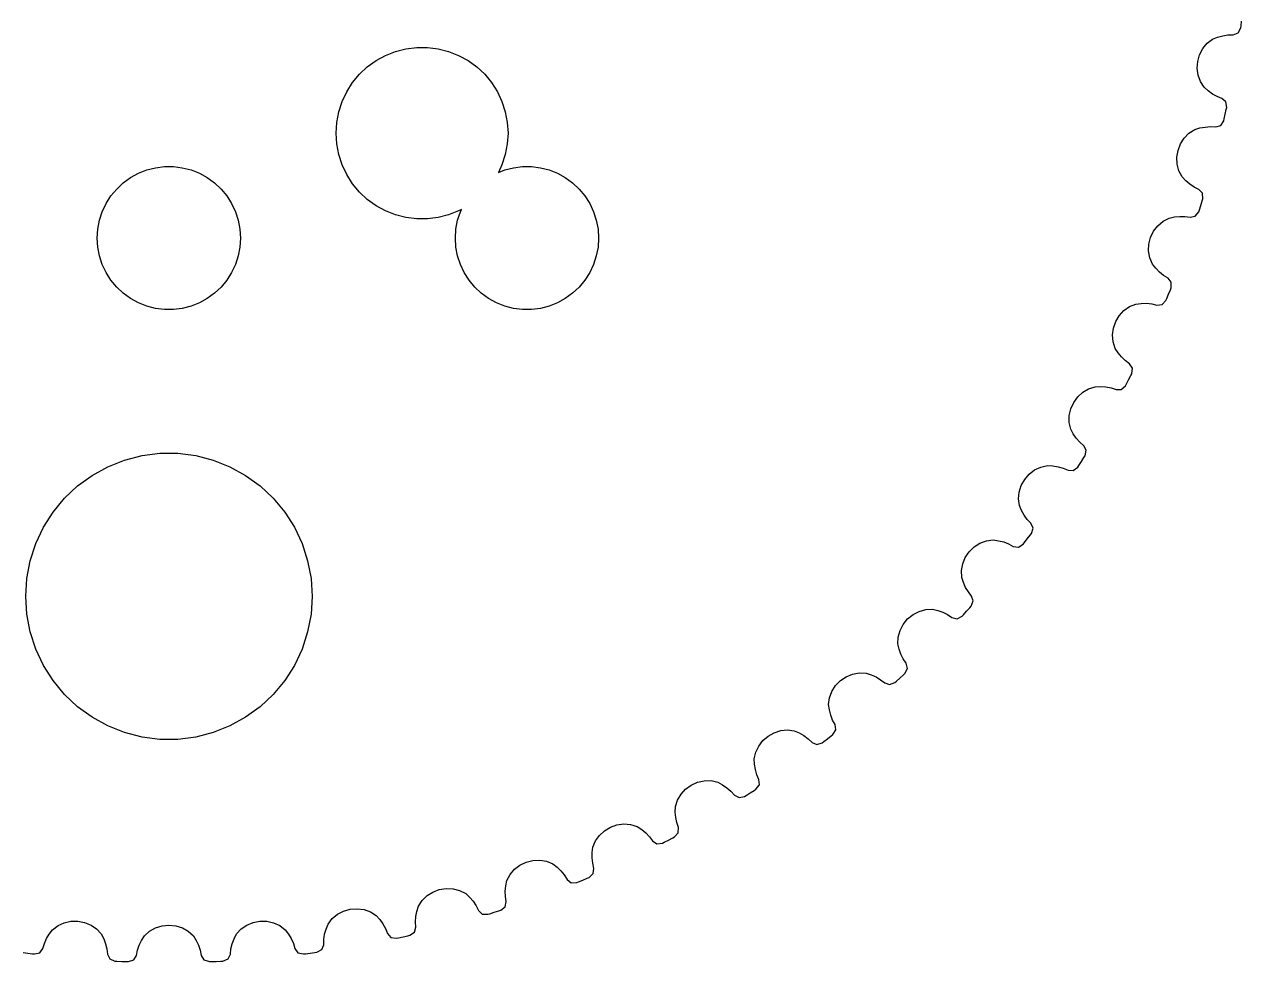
# Model space of a CAD drawing. Header units: metres. Extents: x -24 to 24, y 86 to 243.
# Drawn here: x -3.03 to 22.47, y 197.35 to 216.97 of the extents above; entities that cross this region are included whole.
import ezdxf

# ---------------------------------------------------------------- set-up
doc = ezdxf.new("R2010")
doc.units = ezdxf.units.M

msp = doc.modelspace()

# ---------------------------------------------------------------- linework, layer by layer
for p, q in [((22.4573, 216.944), (22.4704, 217.042)), ((21.9667, 216.708), (22.0743, 216.738)), ((22.0743, 216.738), (22.1835, 216.755)), ((22.1835, 216.755), (22.2937, 216.758)), ((22.2937, 216.758), (22.3953, 216.797)), ((22.3953, 216.797), (22.4514, 216.901)), ((22.4514, 216.901), (22.4573, 216.944)), ((4.96571, 216.465), (5.18997, 216.493)), ((5.18997, 216.493), (5.41602, 216.493)), ((5.41602, 216.493), (5.64027, 216.465)), ((21.6568, 216.467), (21.7477, 216.578)), ((21.7477, 216.578), (21.8618, 216.665)), ((21.8618, 216.665), (21.9667, 216.708)), ((4.3385, 216.217), (4.53659, 216.326)), ((4.53659, 216.326), (4.74677, 216.409)), ((4.74677, 216.409), (4.96571, 216.465)), ((5.64027, 216.465), (5.85922, 216.409)), ((5.85922, 216.409), (6.0694, 216.326)), ((6.0694, 216.326), (6.26749, 216.217)), ((21.5515, 216.2), (21.5908, 216.339)), ((21.5908, 216.339), (21.6568, 216.467)), ((3.99084, 215.929), (4.15562, 216.084)), ((4.15562, 216.084), (4.3385, 216.217)), ((6.26749, 216.217), (6.45035, 216.084)), ((6.45035, 216.084), (6.61514, 215.929)), ((21.5407, 216.055), (21.5515, 216.2)), ((21.559, 215.913), (21.5407, 216.055)), ((3.72565, 215.564), (3.84676, 215.755)), ((3.84676, 215.755), (3.99084, 215.929)), ((6.61514, 215.929), (6.75922, 215.755)), ((6.75922, 215.755), (6.88034, 215.564)), ((21.6066, 215.778), (21.559, 215.913)), ((21.6839, 215.657), (21.6066, 215.778)), ((3.62939, 215.36), (3.72565, 215.564)), ((6.88034, 215.564), (6.97659, 215.36)), ((21.768, 215.581), (21.6839, 215.657)), ((21.8588, 215.516), (21.768, 215.581)), ((21.9557, 215.462), (21.8588, 215.516)), ((3.55954, 215.145), (3.62939, 215.36)), ((6.97659, 215.36), (7.04645, 215.145)), ((22.058, 215.422), (21.9557, 215.462)), ((22.1402, 215.35), (22.058, 215.422)), ((22.1573, 215.233), (22.1402, 215.35)), ((22.1483, 215.191), (22.1573, 215.233)), ((3.51718, 214.923), (3.55954, 215.145)), ((7.04645, 215.145), (7.08879, 214.923)), ((22.0309, 214.857), (22.0959, 214.956)), ((22.0959, 214.956), (22.1055, 214.998)), ((22.1055, 214.998), (22.1271, 215.095)), ((22.1271, 215.095), (22.1483, 215.191)), ((3.50299, 214.697), (3.51718, 214.923)), ((7.08879, 214.923), (7.103, 214.697)), ((21.3667, 214.695), (21.4879, 214.772)), ((21.4879, 214.772), (21.5962, 214.806)), ((21.5962, 214.806), (21.7059, 214.826)), ((21.7059, 214.826), (21.8162, 214.834)), ((21.8162, 214.834), (21.9263, 214.827)), ((21.9263, 214.827), (22.0309, 214.857)), ((3.51718, 214.471), (3.50299, 214.697)), ((3.55954, 214.249), (3.51718, 214.471)), ((7.08879, 214.471), (7.04645, 214.249)), ((7.103, 214.697), (7.08879, 214.471)), ((21.1383, 214.336), (21.1896, 214.472)), ((21.1896, 214.472), (21.2665, 214.593)), ((21.2665, 214.593), (21.3667, 214.695)), ((3.62939, 214.034), (3.55954, 214.249)), ((7.04645, 214.249), (6.97659, 214.034)), ((21.1149, 214.193), (21.1383, 214.336)), ((21.1207, 214.049), (21.1149, 214.193)), ((-0.463516, 213.927), (-0.281067, 213.973)), ((-0.281067, 213.973), (-0.094177, 213.997)), ((-0.094177, 213.997), (0.094177, 213.997)), ((0.094177, 213.997), (0.281067, 213.973)), ((0.281067, 213.973), (0.463516, 213.927)), ((3.72565, 213.83), (3.62939, 214.034)), ((6.97659, 214.034), (6.90054, 213.873)), ((7.03647, 213.927), (7.21892, 213.973)), ((7.21892, 213.973), (7.40581, 213.997)), ((7.40581, 213.997), (7.59418, 213.997)), ((7.59418, 213.997), (7.78107, 213.973)), ((7.78107, 213.973), (7.96352, 213.927)), ((21.1564, 213.911), (21.1207, 214.049)), ((-0.956131, 213.656), (-0.803726, 213.766)), ((-0.803726, 213.766), (-0.638657, 213.857)), ((-0.638657, 213.857), (-0.463516, 213.927)), ((0.463516, 213.927), (0.638657, 213.857)), ((0.638657, 213.857), (0.803726, 213.766)), ((0.803726, 213.766), (0.956131, 213.656)), ((3.84676, 213.639), (3.72565, 213.83)), ((6.90054, 213.873), (7.03647, 213.927)), ((7.96352, 213.927), (8.13866, 213.857)), ((8.13866, 213.857), (8.30373, 213.766)), ((8.30373, 213.766), (8.45613, 213.656)), ((21.2229, 213.783), (21.1564, 213.911)), ((21.3, 213.7), (21.2229, 213.783)), ((21.3848, 213.628), (21.3, 213.7)), ((-1.21352, 213.382), (-1.09344, 213.527)), ((-1.09344, 213.527), (-0.956131, 213.656)), ((0.956131, 213.656), (1.09344, 213.527)), ((1.09344, 213.527), (1.21352, 213.382)), ((3.99084, 213.465), (3.84676, 213.639)), ((4.15562, 213.31), (3.99084, 213.465)), ((8.45613, 213.656), (8.59344, 213.527)), ((8.59344, 213.527), (8.71352, 213.382)), ((21.4767, 213.566), (21.3848, 213.628)), ((21.5751, 213.517), (21.4767, 213.566)), ((21.6506, 213.438), (21.5751, 213.517)), ((21.6575, 213.32), (21.6506, 213.438)), ((-1.39465, 213.052), (-1.31445, 213.223)), ((-1.31445, 213.223), (-1.21352, 213.382)), ((1.21352, 213.382), (1.31445, 213.223)), ((1.31445, 213.223), (1.39465, 213.052)), ((4.3385, 213.177), (4.15562, 213.31)), ((4.53659, 213.068), (4.3385, 213.177)), ((8.71352, 213.382), (8.81445, 213.223)), ((8.81445, 213.223), (8.89465, 213.052)), ((21.5854, 213.09), (21.6153, 213.185)), ((21.6153, 213.185), (21.6449, 213.279)), ((21.6449, 213.279), (21.6575, 213.32)), ((-1.45287, 212.873), (-1.39465, 213.052)), ((1.39465, 213.052), (1.45287, 212.873)), ((4.74677, 212.985), (4.53659, 213.068)), ((4.96571, 212.929), (4.74677, 212.985)), ((5.18997, 212.901), (4.96571, 212.929)), ((5.64027, 212.929), (5.41602, 212.901)), ((5.85922, 212.985), (5.64027, 212.929)), ((6.0694, 213.068), (5.85922, 212.985)), ((6.04712, 212.873), (6.10533, 213.052)), ((6.1281, 213.101), (6.0694, 213.068)), ((6.10533, 213.052), (6.1281, 213.101)), ((8.89465, 213.052), (8.95287, 212.873)), ((20.823, 212.853), (20.9505, 212.919)), ((20.9505, 212.919), (21.0613, 212.943)), ((21.0613, 212.943), (21.1724, 212.954)), ((21.1724, 212.954), (21.2829, 212.952)), ((21.2829, 212.952), (21.392, 212.936)), ((21.392, 212.936), (21.4989, 212.957)), ((21.4989, 212.957), (21.5723, 213.05)), ((21.5723, 213.05), (21.5854, 213.09)), ((-1.5, 212.5), (-1.48816, 212.688)), ((-1.48816, 212.688), (-1.45287, 212.873)), ((1.45287, 212.873), (1.48816, 212.688)), ((1.48816, 212.688), (1.5, 212.5)), ((5.41602, 212.901), (5.18997, 212.901)), ((6, 212.5), (6.01183, 212.688)), ((6.01183, 212.688), (6.04712, 212.873)), ((8.95287, 212.873), (8.98816, 212.688)), ((8.98816, 212.688), (9, 212.5)), ((20.6272, 212.646), (20.7143, 212.76)), ((20.7143, 212.76), (20.823, 212.853)), ((-1.48816, 212.312), (-1.5, 212.5)), ((1.5, 212.5), (1.48816, 212.312)), ((6.01183, 212.312), (6, 212.5)), ((9, 212.5), (8.98816, 212.312)), ((20.5285, 212.375), (20.5642, 212.515)), ((20.5642, 212.515), (20.6272, 212.646)), ((-1.45287, 212.127), (-1.48816, 212.312)), ((1.48816, 212.312), (1.45287, 212.127)), ((6.04712, 212.127), (6.01183, 212.312)), ((8.98816, 212.312), (8.95287, 212.127)), ((20.5217, 212.231), (20.5285, 212.375)), ((20.5452, 212.09), (20.5217, 212.231)), ((-1.39465, 211.948), (-1.45287, 212.127)), ((-1.31445, 211.777), (-1.39465, 211.948)), ((1.39465, 211.948), (1.31445, 211.777)), ((1.45287, 212.127), (1.39465, 211.948)), ((6.10533, 211.948), (6.04712, 212.127)), ((6.18553, 211.777), (6.10533, 211.948)), ((8.89465, 211.948), (8.81445, 211.777)), ((8.95287, 212.127), (8.89465, 211.948)), ((20.6003, 211.957), (20.5452, 212.09)), ((20.6698, 211.868), (20.6003, 211.957)), ((-1.21352, 211.618), (-1.31445, 211.777)), ((1.31445, 211.777), (1.21352, 211.618)), ((6.28647, 211.618), (6.18553, 211.777)), ((8.81445, 211.777), (8.71352, 211.618)), ((20.748, 211.788), (20.6698, 211.868)), ((20.8342, 211.719), (20.748, 211.788)), ((20.9279, 211.661), (20.8342, 211.719)), ((20.9963, 211.576), (20.9279, 211.661)), ((-1.09344, 211.473), (-1.21352, 211.618)), ((-0.956131, 211.344), (-1.09344, 211.473)), ((1.09344, 211.473), (0.956131, 211.344)), ((1.21352, 211.618), (1.09344, 211.473)), ((6.40654, 211.473), (6.28647, 211.618)), ((6.54385, 211.344), (6.40654, 211.473)), ((8.59344, 211.473), (8.45613, 211.344)), ((8.71352, 211.618), (8.59344, 211.473)), ((20.9391, 211.327), (20.9767, 211.418)), ((20.9767, 211.418), (20.9928, 211.458)), ((20.9928, 211.458), (20.9963, 211.576)), ((-0.803726, 211.234), (-0.956131, 211.344)), ((-0.638657, 211.143), (-0.803726, 211.234)), ((-0.463516, 211.073), (-0.638657, 211.143)), ((0.638657, 211.143), (0.463516, 211.073)), ((0.803726, 211.234), (0.638657, 211.143)), ((0.956131, 211.344), (0.803726, 211.234)), ((6.69626, 211.234), (6.54385, 211.344)), ((6.86133, 211.143), (6.69626, 211.234)), ((7.03647, 211.073), (6.86133, 211.143)), ((8.13866, 211.143), (7.96352, 211.073)), ((8.30373, 211.234), (8.13866, 211.143)), ((8.45613, 211.344), (8.30373, 211.234)), ((20.2537, 211.12), (20.3661, 211.134)), ((20.3661, 211.134), (20.4778, 211.136)), ((20.4778, 211.136), (20.5876, 211.124)), ((20.8032, 211.11), (20.8844, 211.196)), ((20.8844, 211.196), (20.901, 211.235)), ((20.901, 211.235), (20.9391, 211.327)), ((-0.281067, 211.027), (-0.463516, 211.073)), ((-0.094177, 211.003), (-0.281067, 211.027)), ((0.094177, 211.003), (-0.094177, 211.003)), ((0.281067, 211.027), (0.094177, 211.003)), ((0.463516, 211.073), (0.281067, 211.027)), ((7.21892, 211.027), (7.03647, 211.073)), ((7.40581, 211.003), (7.21892, 211.027)), ((7.59418, 211.003), (7.40581, 211.003)), ((7.78107, 211.027), (7.59418, 211.003)), ((7.96352, 211.073), (7.78107, 211.027)), ((19.8336, 210.751), (19.9077, 210.876)), ((19.9077, 210.876), (20.0045, 210.983)), ((20.0045, 210.983), (20.1209, 211.066)), ((20.1209, 211.066), (20.2537, 211.12)), ((20.5876, 211.124), (20.6949, 211.098)), ((20.6949, 211.098), (20.8032, 211.11)), ((19.7858, 210.615), (19.8336, 210.751)), ((19.7664, 210.472), (19.7858, 210.615)), ((19.7776, 210.329), (19.7664, 210.472)), ((19.8209, 210.192), (19.7776, 210.329)), ((19.8824, 210.097), (19.8209, 210.192)), ((19.9533, 210.011), (19.8824, 210.097)), ((20.0331, 209.935), (19.9533, 210.011)), ((20.1215, 209.869), (20.0331, 209.935)), ((20.1822, 209.778), (20.1215, 209.869)), ((20.1035, 209.535), (20.149, 209.623)), ((20.149, 209.623), (20.1685, 209.661)), ((20.1685, 209.661), (20.1822, 209.778)), ((19.1425, 209.273), (19.2657, 209.346)), ((19.2657, 209.346), (19.4027, 209.389)), ((19.4027, 209.389), (19.5159, 209.393)), ((19.5159, 209.393), (19.6272, 209.385)), ((19.6272, 209.385), (19.7357, 209.363)), ((19.7357, 209.363), (19.8403, 209.329)), ((19.9492, 209.331), (20.0376, 209.409)), ((20.0376, 209.409), (20.0576, 209.447)), ((20.0576, 209.447), (20.1035, 209.535)), ((18.9521, 209.058), (19.0368, 209.176)), ((19.0368, 209.176), (19.1425, 209.273)), ((19.8403, 209.329), (19.9492, 209.331)), ((18.8608, 208.785), (18.8925, 208.926)), ((18.8925, 208.926), (18.9521, 209.058)), ((18.8595, 208.642), (18.8608, 208.785)), ((18.8907, 208.502), (18.8595, 208.642)), ((18.9437, 208.402), (18.8907, 208.502)), ((19.0068, 208.31), (18.9437, 208.402)), ((19.0797, 208.227), (19.0068, 208.31)), ((19.1619, 208.154), (19.0797, 208.227)), ((19.2146, 208.058), (19.1619, 208.154)), ((-1.27733, 207.714), (-0.927048, 207.853)), ((-0.927048, 207.853), (-0.562134, 207.947)), ((-0.562134, 207.947), (-0.18837, 207.994)), ((-0.18837, 207.994), (0.18837, 207.994)), ((0.18837, 207.994), (0.562134, 207.947)), ((0.562134, 207.947), (0.927048, 207.853)), ((0.927048, 207.853), (1.27733, 207.714)), ((19.0616, 207.739), (19.1149, 207.822)), ((19.1149, 207.822), (19.1678, 207.906)), ((19.1678, 207.906), (19.1906, 207.942)), ((19.1906, 207.942), (19.2146, 208.058)), ((-1.60747, 207.533), (-1.27733, 207.714)), ((1.27733, 207.714), (1.60747, 207.533)), ((18.0209, 207.558), (18.1347, 207.646)), ((18.1347, 207.646), (18.2638, 207.707)), ((18.2638, 207.707), (18.4041, 207.738)), ((18.4041, 207.738), (18.5172, 207.733)), ((18.5172, 207.733), (18.6274, 207.714)), ((18.6274, 207.714), (18.7335, 207.683)), ((18.7335, 207.683), (18.8347, 207.64)), ((18.8347, 207.64), (18.9434, 207.632)), ((18.9434, 207.632), (19.0383, 207.703)), ((19.0383, 207.703), (19.0616, 207.739)), ((-2.1869, 207.054), (-1.91226, 207.312)), ((-1.91226, 207.312), (-1.60747, 207.533)), ((1.60747, 207.533), (1.91226, 207.312)), ((1.91226, 207.312), (2.1869, 207.054)), ((17.8116, 207.184), (17.8554, 207.321)), ((17.8554, 207.321), (17.9263, 207.448)), ((17.9263, 207.448), (18.0209, 207.558)), ((-2.42705, 206.763), (-2.1869, 207.054)), ((2.1869, 207.054), (2.42705, 206.763)), ((17.7978, 207.042), (17.8116, 207.184)), ((17.8167, 206.9), (17.7978, 207.042)), ((17.8607, 206.795), (17.8167, 206.9)), ((17.9156, 206.698), (17.8607, 206.795)), ((-2.62891, 206.445), (-2.42705, 206.763)), ((2.42705, 206.763), (2.62891, 206.445)), ((17.9809, 206.609), (17.9156, 206.698)), ((18.0565, 206.529), (17.9809, 206.609)), ((-2.78932, 206.104), (-2.62891, 206.445)), ((2.62891, 206.445), (2.78932, 206.104)), ((18.0408, 206.281), (18.0667, 206.316)), ((18.1006, 206.429), (18.0565, 206.529)), ((18.0667, 206.316), (18.1006, 206.429)), ((-2.90575, 205.746), (-2.78932, 206.104)), ((2.78932, 206.104), (2.90575, 205.746)), ((16.7641, 205.933), (16.8679, 206.034)), ((16.8679, 206.034), (16.989, 206.112)), ((16.989, 206.112), (17.1229, 206.162)), ((17.1229, 206.162), (17.2654, 206.181)), ((17.2654, 206.181), (17.3776, 206.165)), ((17.3776, 206.165), (17.4857, 206.138)), ((17.4857, 206.138), (17.5888, 206.098)), ((17.5888, 206.098), (17.6858, 206.045)), ((17.6858, 206.045), (17.7934, 206.029)), ((17.7934, 206.029), (17.8941, 206.091)), ((17.8941, 206.091), (17.9204, 206.125)), ((17.9204, 206.125), (17.9808, 206.203)), ((17.9808, 206.203), (18.0408, 206.281)), ((16.6269, 205.681), (16.6824, 205.813)), ((16.6824, 205.813), (16.7641, 205.933)), ((-2.97633, 205.376), (-2.90575, 205.746)), ((2.90575, 205.746), (2.97633, 205.376)), ((16.6008, 205.54), (16.6269, 205.681)), ((16.6071, 205.397), (16.6008, 205.54)), ((-3, 205), (-2.97633, 205.376)), ((2.97633, 205.376), (3, 205)), ((16.6419, 205.289), (16.6071, 205.397)), ((16.688, 205.187), (16.6419, 205.289)), ((16.7454, 205.093), (16.688, 205.187)), ((16.8137, 205.006), (16.7454, 205.093)), ((-2.97633, 204.624), (-3, 205)), ((3, 205), (2.97633, 204.624)), ((16.7099, 204.688), (16.7765, 204.761)), ((16.7765, 204.761), (16.8052, 204.793)), ((16.8052, 204.793), (16.8489, 204.903)), ((16.8489, 204.903), (16.8137, 205.006)), ((-2.90575, 204.254), (-2.97633, 204.624)), ((2.97633, 204.624), (2.90575, 204.254)), ((15.3825, 204.413), (15.4743, 204.526)), ((15.4743, 204.526), (15.5866, 204.617)), ((15.5866, 204.617), (15.7139, 204.684)), ((15.7139, 204.684), (15.8517, 204.723)), ((15.8517, 204.723), (15.9953, 204.729)), ((15.9953, 204.729), (16.1057, 204.704)), ((16.1057, 204.704), (16.211, 204.666)), ((16.211, 204.666), (16.3102, 204.618)), ((16.3102, 204.618), (16.4023, 204.557)), ((16.4023, 204.557), (16.508, 204.531)), ((16.508, 204.531), (16.6138, 204.584)), ((16.6138, 204.584), (16.6429, 204.615)), ((16.6429, 204.615), (16.7099, 204.688)), ((-2.78932, 203.896), (-2.90575, 204.254)), ((2.90575, 204.254), (2.78932, 203.896)), ((15.2773, 204.148), (15.3156, 204.286)), ((15.3156, 204.286), (15.3825, 204.413)), ((15.2712, 204.005), (15.2773, 204.148)), ((15.2964, 203.894), (15.2712, 204.005)), ((-2.62891, 203.555), (-2.78932, 203.896)), ((2.78932, 203.896), (2.62891, 203.555)), ((15.3335, 203.789), (15.2964, 203.894)), ((15.3824, 203.69), (15.3335, 203.789)), ((-2.42705, 203.237), (-2.62891, 203.555)), ((2.62891, 203.555), (2.42705, 203.237)), ((15.4429, 203.598), (15.3824, 203.69)), ((15.4159, 203.386), (15.469, 203.492)), ((15.469, 203.492), (15.4429, 203.598)), ((-2.1869, 202.946), (-2.42705, 203.237)), ((2.42705, 203.237), (2.1869, 202.946)), ((13.9655, 203.132), (14.0668, 203.236)), ((14.0668, 203.236), (14.1866, 203.318)), ((14.1866, 203.318), (14.3193, 203.373)), ((14.3193, 203.373), (14.4599, 203.399)), ((14.4599, 203.399), (14.6034, 203.393)), ((14.6034, 203.393), (14.7112, 203.358)), ((14.7112, 203.358), (14.8129, 203.312)), ((14.8129, 203.312), (14.9074, 203.255)), ((14.9074, 203.255), (14.9939, 203.186)), ((15.2387, 203.223), (15.3118, 203.29)), ((15.3118, 203.29), (15.3845, 203.357)), ((15.3845, 203.357), (15.4159, 203.386)), ((13.8376, 202.877), (13.8878, 203.011)), ((13.8878, 203.011), (13.9655, 203.132)), ((14.9939, 203.186), (15.097, 203.151)), ((15.097, 203.151), (15.207, 203.195)), ((15.207, 203.195), (15.2387, 203.223)), ((-1.91226, 202.688), (-2.1869, 202.946)), ((2.1869, 202.946), (1.91226, 202.688)), ((13.819, 202.735), (13.8376, 202.877)), ((13.8345, 202.622), (13.819, 202.735)), ((-1.60747, 202.467), (-1.91226, 202.688)), ((-1.27733, 202.286), (-1.60747, 202.467)), ((1.60747, 202.467), (1.27733, 202.286)), ((1.91226, 202.688), (1.60747, 202.467)), ((13.8623, 202.514), (13.8345, 202.622)), ((13.9023, 202.411), (13.8623, 202.514)), ((-0.927048, 202.147), (-1.27733, 202.286)), ((1.27733, 202.286), (0.927048, 202.147)), ((13.9546, 202.314), (13.9023, 202.411)), ((13.9093, 202.106), (13.9714, 202.206)), ((13.9714, 202.206), (13.9546, 202.314)), ((-0.562134, 202.053), (-0.927048, 202.147)), ((-0.18837, 202.006), (-0.562134, 202.053)), ((0.18837, 202.006), (-0.18837, 202.006)), ((0.562134, 202.053), (0.18837, 202.006)), ((0.927048, 202.147), (0.562134, 202.053)), ((12.3542, 201.865), (12.4422, 201.979)), ((12.4422, 201.979), (12.5522, 202.074)), ((12.5522, 202.074), (12.6786, 202.145)), ((12.6786, 202.145), (12.8157, 202.188)), ((12.8157, 202.188), (12.958, 202.202)), ((12.958, 202.202), (13.1004, 202.183)), ((13.1004, 202.183), (13.2048, 202.139)), ((13.2048, 202.139), (13.302, 202.084)), ((13.302, 202.084), (13.3912, 202.019)), ((13.3912, 202.019), (13.4715, 201.943)), ((13.6844, 201.933), (13.7186, 201.959)), ((13.7186, 201.959), (13.7971, 202.019)), ((13.7971, 202.019), (13.8755, 202.08)), ((13.8755, 202.08), (13.9093, 202.106)), ((12.2616, 201.596), (12.2926, 201.736)), ((12.2926, 201.736), (12.3542, 201.865)), ((13.4715, 201.943), (13.571, 201.899)), ((13.571, 201.899), (13.6844, 201.933)), ((12.2672, 201.483), (12.2616, 201.596)), ((12.2855, 201.373), (12.2672, 201.483)), ((12.3165, 201.266), (12.2855, 201.373)), ((12.3601, 201.165), (12.3165, 201.266)), ((10.7267, 200.858), (10.8242, 200.963)), ((10.8242, 200.963), (10.942, 201.048)), ((10.942, 201.048), (11.0742, 201.108)), ((11.0742, 201.108), (11.2145, 201.139)), ((11.2145, 201.139), (11.3575, 201.141)), ((11.3575, 201.141), (11.4978, 201.109)), ((11.4978, 201.109), (11.5979, 201.056)), ((11.5979, 201.056), (11.69, 200.993)), ((11.69, 200.993), (11.7731, 200.92)), ((12.1775, 200.885), (12.2608, 200.938)), ((12.2608, 200.938), (12.2967, 200.962)), ((12.2967, 200.962), (12.3674, 201.057)), ((12.3674, 201.057), (12.3601, 201.165)), ((10.6109, 200.597), (10.654, 200.734)), ((10.654, 200.734), (10.7267, 200.858)), ((11.7731, 200.92), (11.8465, 200.838)), ((11.8465, 200.838), (11.9418, 200.785)), ((11.9418, 200.785), (12.0578, 200.809)), ((12.0578, 200.809), (12.094, 200.832)), ((12.094, 200.832), (12.1775, 200.885)), ((10.6067, 200.484), (10.6109, 200.597)), ((10.6153, 200.373), (10.6067, 200.484)), ((9.1239, 200.092), (9.24858, 200.166)), ((9.24858, 200.166), (9.38545, 200.214)), ((9.38545, 200.214), (9.52802, 200.234)), ((9.52802, 200.234), (9.67059, 200.222)), ((9.67059, 200.222), (9.80757, 200.179)), ((9.80757, 200.179), (9.90269, 200.118)), ((10.6369, 200.264), (10.6153, 200.373)), ((10.6715, 200.16), (10.6369, 200.264)), ((8.93437, 199.879), (9.01749, 199.995)), ((9.01749, 199.995), (9.1239, 200.092)), ((9.90269, 200.118), (9.98894, 200.047)), ((9.98894, 200.047), (10.0654, 199.967)), ((10.0654, 199.967), (10.1313, 199.879)), ((10.4652, 199.897), (10.5528, 199.942)), ((10.5528, 199.942), (10.5907, 199.962)), ((10.5907, 199.962), (10.6693, 200.051)), ((10.6693, 200.051), (10.6715, 200.16)), ((8.86537, 199.634), (8.87952, 199.746)), ((8.87952, 199.746), (8.93437, 199.879)), ((10.1313, 199.879), (10.2217, 199.818)), ((10.2217, 199.818), (10.3393, 199.832)), ((10.3393, 199.832), (10.3774, 199.851)), ((10.3774, 199.851), (10.4652, 199.897)), ((7.35411, 199.373), (7.48477, 199.436)), ((7.48477, 199.436), (7.62529, 199.472)), ((7.62529, 199.472), (7.769, 199.478)), ((7.769, 199.478), (7.91006, 199.455)), ((7.91006, 199.455), (8.04276, 199.4)), ((8.04276, 199.4), (8.13214, 199.33)), ((8.86426, 199.522), (8.86537, 199.634)), ((8.87631, 199.412), (8.86426, 199.522)), ((8.90166, 199.305), (8.87631, 199.412)), ((7.08051, 199.049), (7.14671, 199.177)), ((7.14671, 199.177), (7.23965, 199.286)), ((7.23965, 199.286), (7.35411, 199.373)), ((8.13214, 199.33), (8.21187, 199.252)), ((8.21187, 199.252), (8.28113, 199.166)), ((8.28113, 199.166), (8.33907, 199.072)), ((8.80396, 199.116), (8.89003, 199.197)), ((8.89003, 199.197), (8.90166, 199.305)), ((7.04576, 198.828), (7.05661, 198.939)), ((7.05661, 198.939), (7.08051, 199.049)), ((8.33907, 199.072), (8.4238, 199.004)), ((8.4238, 199.004), (8.54216, 199.007)), ((8.54216, 199.007), (8.5818, 199.023)), ((8.5818, 199.023), (8.67325, 199.061)), ((8.67325, 199.061), (8.76453, 199.099)), ((8.76453, 199.099), (8.80396, 199.116)), ((5.30467, 198.633), (5.40674, 198.734)), ((5.40674, 198.734), (5.52835, 198.81)), ((5.52835, 198.81), (5.66399, 198.862)), ((5.66399, 198.862), (5.8071, 198.885)), ((5.8071, 198.885), (5.95085, 198.879)), ((5.95085, 198.879), (6.08934, 198.844)), ((6.08934, 198.844), (6.21671, 198.777)), ((6.21671, 198.777), (6.2997, 198.7)), ((6.2997, 198.7), (6.37231, 198.615)), ((7.0482, 198.717), (7.04576, 198.828)), ((7.0641, 198.608), (7.0482, 198.717)), ((3.53267, 198.343), (3.66052, 198.409)), ((3.66052, 198.409), (3.80011, 198.448)), ((3.80011, 198.448), (3.94472, 198.459)), ((3.94472, 198.459), (4.08742, 198.441)), ((4.08742, 198.441), (4.22226, 198.393)), ((4.22226, 198.393), (4.34335, 198.316)), ((5.17365, 198.294), (5.19414, 198.404)), ((5.19414, 198.404), (5.2276, 198.512)), ((5.2276, 198.512), (5.30467, 198.633)), ((6.37231, 198.615), (6.43379, 198.523)), ((6.43379, 198.523), (6.48334, 198.425)), ((6.48334, 198.425), (6.56178, 198.349)), ((6.7209, 198.355), (6.81528, 198.385)), ((6.81528, 198.385), (6.90953, 198.415)), ((6.90953, 198.415), (6.95026, 198.428)), ((6.95026, 198.428), (7.04308, 198.501)), ((7.04308, 198.501), (7.0641, 198.608)), ((-2.32304, 198.108), (-2.19287, 198.167)), ((-2.19287, 198.167), (-2.05231, 198.197)), ((-2.05231, 198.197), (-1.9073, 198.199)), ((-1.9073, 198.199), (-1.76482, 198.172)), ((-1.76482, 198.172), (-1.63171, 198.118)), ((1.63171, 198.118), (1.76482, 198.172)), ((1.76482, 198.172), (1.9073, 198.199)), ((1.9073, 198.199), (2.05231, 198.197)), ((2.05231, 198.197), (2.19287, 198.167)), ((2.19287, 198.167), (2.32304, 198.108)), ((3.29213, 198.033), (3.33492, 198.138)), ((3.33492, 198.138), (3.42226, 198.252)), ((3.42226, 198.252), (3.53267, 198.343)), ((4.34335, 198.316), (4.4193, 198.232)), ((4.4193, 198.232), (4.48425, 198.141)), ((4.48425, 198.141), (4.53749, 198.044)), ((5.16644, 198.184), (5.17365, 198.294)), ((5.17279, 198.074), (5.16644, 198.184)), ((6.56178, 198.349), (6.68001, 198.343)), ((6.68001, 198.343), (6.7209, 198.355)), ((-2.56223, 197.834), (-2.50545, 197.93)), ((-2.50545, 197.93), (-2.43695, 198.02)), ((-2.43695, 198.02), (-2.32304, 198.108)), ((-1.63171, 198.118), (-1.51381, 198.037)), ((-1.51381, 198.037), (-1.41684, 197.931)), ((-1.41684, 197.931), (-1.36525, 197.83)), ((-0.572357, 197.795), (-0.511993, 197.891)), ((-0.511993, 197.891), (-0.406158, 197.988)), ((-0.406158, 197.988), (-0.281647, 198.059)), ((-0.281647, 198.059), (-0.144287, 198.102)), ((-0.144287, 198.102), (0, 198.116)), ((0, 198.116), (0.144287, 198.102)), ((0.144287, 198.102), (0.281647, 198.059)), ((0.281647, 198.059), (0.406158, 197.988)), ((0.406158, 197.988), (0.511993, 197.891)), ((0.511993, 197.891), (0.572189, 197.795)), ((1.36507, 197.83), (1.41684, 197.931)), ((1.41684, 197.931), (1.51381, 198.037)), ((1.51381, 198.037), (1.63171, 198.118)), ((2.32304, 198.108), (2.43695, 198.02)), ((2.43695, 198.02), (2.50528, 197.93)), ((2.50528, 197.93), (2.56207, 197.834)), ((3.24538, 197.816), (3.26216, 197.926)), ((3.26216, 197.926), (3.29213, 198.033)), ((4.53749, 198.044), (4.57828, 197.942)), ((4.57828, 197.942), (4.64984, 197.86)), ((4.80885, 197.852), (4.90544, 197.873)), ((4.90544, 197.873), (5.00195, 197.895)), ((5.00195, 197.895), (5.04366, 197.904)), ((5.04366, 197.904), (5.14252, 197.969)), ((5.14252, 197.969), (5.17279, 198.074)), ((-2.70264, 197.539), (-2.63837, 197.627)), ((-2.63837, 197.627), (-2.60672, 197.732)), ((-2.60672, 197.732), (-2.56223, 197.834)), ((-1.36525, 197.83), (-1.326, 197.725)), ((-1.326, 197.725), (-1.29965, 197.618)), ((-1.29965, 197.618), (-1.28676, 197.509)), ((-0.656052, 197.59), (-0.620544, 197.695)), ((-0.620544, 197.695), (-0.572357, 197.795)), ((0.572189, 197.795), (0.620392, 197.695)), ((0.620392, 197.695), (0.655991, 197.59)), ((1.28676, 197.509), (1.29961, 197.618)), ((1.29961, 197.618), (1.32585, 197.725)), ((1.32585, 197.725), (1.36507, 197.83)), ((2.56207, 197.834), (2.60666, 197.732)), ((2.60666, 197.732), (2.63837, 197.627)), ((2.63837, 197.627), (2.7025, 197.539)), ((3.20282, 197.605), (3.24211, 197.706)), ((3.24211, 197.706), (3.24538, 197.816)), ((4.64984, 197.86), (4.76701, 197.843)), ((4.76701, 197.843), (4.80885, 197.852)), ((-3.05629, 197.543), (-2.95828, 197.53)), ((-2.95828, 197.53), (-2.8602, 197.517)), ((-2.8602, 197.517), (-2.81775, 197.512)), ((-2.81775, 197.512), (-2.70264, 197.539)), ((-1.28676, 197.509), (-1.23889, 197.411)), ((-1.23889, 197.411), (-1.13013, 197.364)), ((-1.13013, 197.364), (-1.08739, 197.362)), ((-1.08739, 197.362), (-0.988602, 197.357)), ((-0.847031, 197.352), (-0.734741, 197.389)), ((-0.734741, 197.389), (-0.678375, 197.482)), ((-0.678375, 197.482), (-0.656052, 197.59)), ((0.655991, 197.59), (0.678375, 197.482)), ((0.678375, 197.482), (0.734589, 197.389)), ((0.734589, 197.389), (0.847031, 197.352)), ((0.988602, 197.357), (1.08739, 197.362)), ((1.08739, 197.362), (1.13011, 197.364)), ((1.13011, 197.364), (1.23875, 197.411)), ((1.23875, 197.411), (1.28676, 197.509)), ((2.7025, 197.539), (2.81775, 197.512)), ((2.81775, 197.512), (2.8602, 197.517)), ((2.8602, 197.517), (2.95828, 197.53)), ((2.95828, 197.53), (3.05629, 197.543)), ((3.05629, 197.543), (3.09868, 197.549)), ((3.09868, 197.549), (3.20282, 197.605)), ((-0.988602, 197.357), (-0.889786, 197.353)), ((-0.889786, 197.353), (-0.847031, 197.352)), ((0.847031, 197.352), (0.889786, 197.353)), ((0.889786, 197.353), (0.988602, 197.357))]:
    msp.add_line(p, q)

doc.saveas('drawing.dxf')
